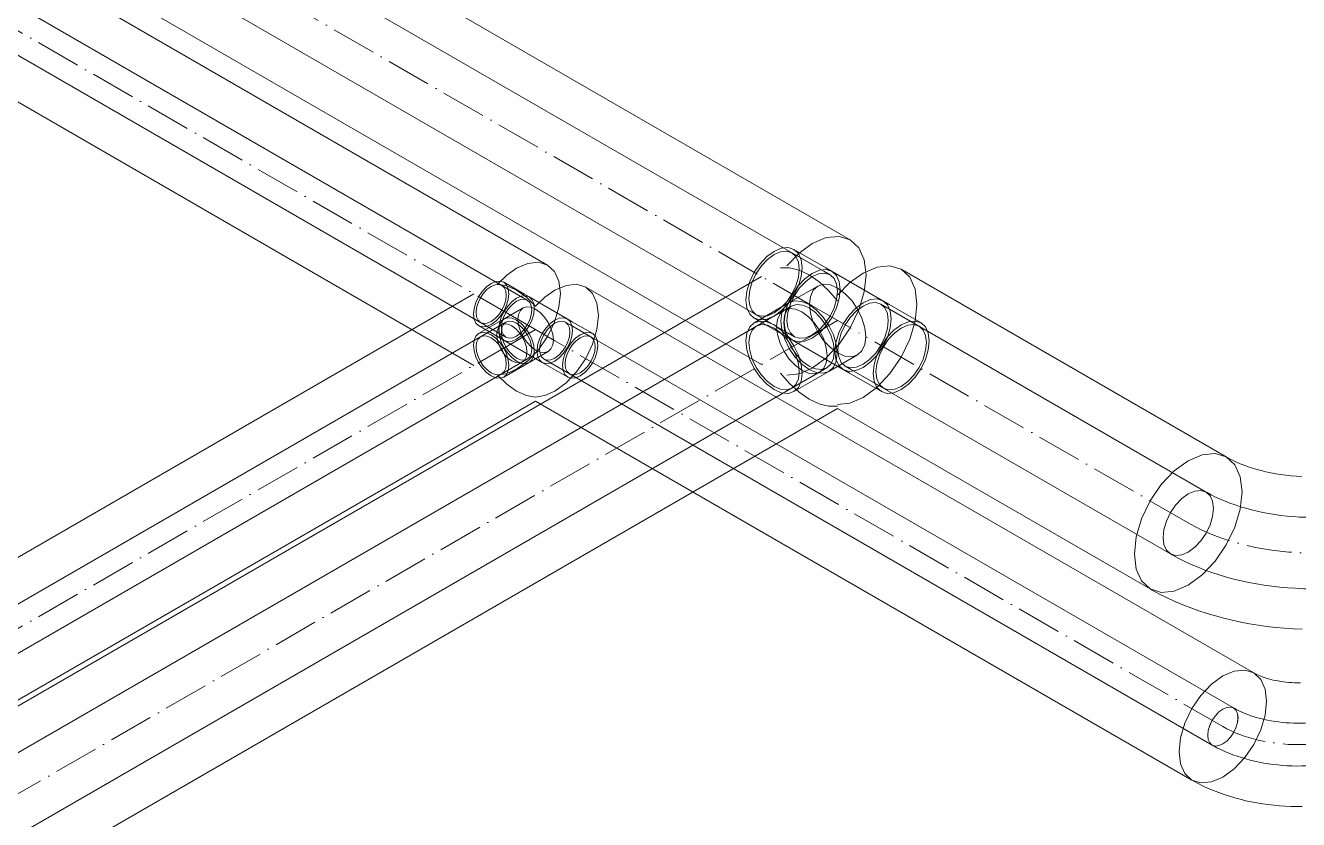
# Model space of a CAD drawing. Header units: millimetres. Extents: x -88595 to 880822, y -1054509 to -148035.
# Drawn here: x 390406.9 to 390690.1, y -320170.5 to -319993.9 of the extents above; entities that cross this region are included whole.
import ezdxf

# ---------------------------------------------------------------- set-up
doc = ezdxf.new("R2010")
doc.units = ezdxf.units.MM
doc.linetypes.add('$12$ADSK_Осевая', pattern=[14, 10, -2, 0, -2])
doc.linetypes.add('$13$ADSK_Осевая', pattern=[14, 10, -2, 0, -2])
for name, color, linetype, lineweight in [('Изоляция', 7, 'Continuous', 18), ('Трубопровод', 7, 'Continuous', 18), ('Трубопроводы', 7, 'Continuous', 18)]:
    doc.layers.add(name, color=color, linetype=linetype, lineweight=lineweight)

# ---------------------------------------------------------------- blocks, each defined once
blk = doc.blocks.new('$0$ADSK_МедьПайка_Отвод-гнутая труба - Отвод _гнутая труба_-V73-В_ОВ3_3')
at = {"layer": 'Трубопроводы', "color": 190, "true_color": 0x8000ff}
for points in [[(28100.44, 7817.78, 0), (28100.56, 7818.85, 0), (28100.89, 7819.99, 0), (28101.43, 7821.1, 0), (28102.13, 7822.12, 0), (28102.94, 7822.98, 0), (28103.81, 7823.61, 0), (28104.68, 7823.98, 0), (28105.49, 7824.06, 0), (28106.19, 7823.85, 0), (28106.72, 7823.35, 0), (28107.06, 7822.61, 0), (28107.17, 7821.67, 0)], [(28135.09, 7823.85, 0), (28134.54, 7823.55, 0), (28133.97, 7823.25, 0), (28133.37, 7822.97, 0), (28132.74, 7822.69, 0), (28132.09, 7822.43, 0), (28131.41, 7822.19, 0), (28130.71, 7821.95, 0), (28129.99, 7821.73, 0), (28129.25, 7821.53, 0), (28128.5, 7821.34, 0), (28127.73, 7821.17, 0), (28126.94, 7821.02, 0), (28126.14, 7820.88, 0), (28125.33, 7820.77, 0), (28124.51, 7820.67, 0), (28123.68, 7820.59, 0), (28122.85, 7820.53, 0), (28122.01, 7820.49, 0), (28121.17, 7820.46, 0), (28120.33, 7820.46, 0), (28119.49, 7820.48, 0), (28118.65, 7820.51, 0), (28117.81, 7820.57, 0), (28116.98, 7820.64, 0), (28116.16, 7820.74, 0), (28115.35, 7820.85, 0), (28114.55, 7820.98, 0), (28113.76, 7821.13, 0), (28112.98, 7821.3, 0), (28112.22, 7821.48, 0), (28111.48, 7821.68, 0), (28110.75, 7821.89, 0), (28110.05, 7822.12, 0), (28109.37, 7822.37, 0), (28108.71, 7822.62, 0), (28108.08, 7822.89, 0), (28107.47, 7823.17, 0), (28106.89, 7823.46, 0), (28106.33, 7823.77, 0), (28106.19, 7823.85, 0)], [(28134.1, 7821.67, 0), (28134.22, 7822.61, 0), (28134.55, 7823.35, 0), (28135.09, 7823.85, 0), (28135.78, 7824.06, 0), (28136.6, 7823.98, 0), (28137.47, 7823.61, 0), (28138.34, 7822.98, 0), (28139.15, 7822.12, 0), (28139.85, 7821.1, 0), (28140.38, 7819.99, 0), (28140.72, 7818.85, 0), (28140.83, 7817.78, 0)], [(28107.17, 7821.67, 0), (28107.06, 7820.6, 0), (28106.72, 7819.46, 0), (28106.19, 7818.35, 0), (28105.49, 7817.33, 0), (28104.68, 7816.47, 0), (28103.81, 7815.84, 0), (28102.94, 7815.47, 0), (28102.13, 7815.39, 0), (28101.43, 7815.6, 0), (28100.89, 7816.1, 0), (28100.56, 7816.84, 0), (28100.44, 7817.78, 0)], [(28140.83, 7817.78, 0), (28140.72, 7816.84, 0), (28140.38, 7816.1, 0), (28139.85, 7815.6, 0), (28139.15, 7815.39, 0), (28138.34, 7815.47, 0), (28137.47, 7815.84, 0), (28136.6, 7816.47, 0), (28135.78, 7817.33, 0), (28135.09, 7818.35, 0), (28134.55, 7819.46, 0), (28134.22, 7820.6, 0), (28134.1, 7821.67, 0)], [(28139.85, 7815.6, 0), (28139.02, 7815.14, 0), (28138.17, 7814.71, 0), (28137.3, 7814.3, 0), (28136.4, 7813.91, 0), (28135.49, 7813.54, 0), (28134.56, 7813.2, 0), (28133.61, 7812.88, 0), (28132.64, 7812.59, 0), (28131.66, 7812.32, 0), (28130.67, 7812.07, 0), (28129.66, 7811.85, 0), (28128.65, 7811.65, 0), (28127.62, 7811.48, 0), (28126.58, 7811.33, 0), (28125.54, 7811.2, 0), (28124.49, 7811.1, 0), (28123.43, 7811.03, 0), (28122.37, 7810.97, 0), (28121.31, 7810.95, 0), (28120.25, 7810.94, 0), (28119.19, 7810.96, 0), (28118.13, 7811.01, 0), (28117.07, 7811.08, 0), (28116.02, 7811.17, 0), (28114.97, 7811.29, 0), (28113.94, 7811.44, 0), (28112.91, 7811.6, 0), (28111.88, 7811.8, 0), (28110.87, 7812.01, 0), (28109.88, 7812.25, 0), (28108.89, 7812.52, 0), (28107.92, 7812.8, 0), (28106.97, 7813.11, 0), (28106.04, 7813.45, 0), (28105.12, 7813.81, 0), (28104.22, 7814.19, 0), (28103.34, 7814.59, 0), (28102.48, 7815.02, 0), (28101.65, 7815.48, 0), (28101.43, 7815.6, 0)]]:
    blk.add_polyline3d(points, dxfattribs=at)
blk = doc.blocks.new('$0$ADSK_МедьПайка_Отвод-гнутая труба - Отвод _гнутая труба_-V74-В_ОВ3_3')
at = {"layer": 'Трубопроводы', "color": 134, "true_color": 0x00a6a6}
for points in [[(28090.49, 7861.76, 0), (28090.68, 7863.55, 0), (28091.24, 7865.43, 0), (28092.13, 7867.29, 0), (28093.29, 7868.99, 0), (28094.65, 7870.42, 0), (28096.1, 7871.48, 0), (28097.55, 7872.1, 0), (28098.91, 7872.24, 0), (28100.07, 7871.88, 0), (28100.96, 7871.05, 0), (28101.52, 7869.81, 0), (28101.71, 7868.24, 0)], [(28148.27, 7871.88, 0), (28147.37, 7871.37, 0), (28146.41, 7870.88, 0), (28145.41, 7870.41, 0), (28144.36, 7869.95, 0), (28143.27, 7869.52, 0), (28142.14, 7869.11, 0), (28140.98, 7868.72, 0), (28139.78, 7868.35, 0), (28138.55, 7868.01, 0), (28137.29, 7867.7, 0), (28136, 7867.41, 0), (28134.69, 7867.16, 0), (28133.35, 7866.93, 0), (28132, 7866.74, 0), (28130.64, 7866.57, 0), (28129.26, 7866.44, 0), (28127.87, 7866.34, 0), (28126.47, 7866.27, 0), (28125.06, 7866.23, 0), (28123.66, 7866.23, 0), (28122.26, 7866.26, 0), (28120.86, 7866.32, 0), (28119.46, 7866.41, 0), (28118.08, 7866.53, 0), (28116.71, 7866.69, 0), (28115.35, 7866.88, 0), (28114.02, 7867.09, 0), (28112.7, 7867.34, 0), (28111.4, 7867.62, 0), (28110.14, 7867.92, 0), (28108.9, 7868.26, 0), (28107.69, 7868.61, 0), (28106.51, 7869, 0), (28105.38, 7869.4, 0), (28104.28, 7869.83, 0), (28103.22, 7870.28, 0), (28102.2, 7870.75, 0), (28101.23, 7871.24, 0), (28100.31, 7871.74, 0), (28100.07, 7871.88, 0)], [(28146.63, 7868.24, 0), (28146.82, 7869.81, 0), (28147.38, 7871.05, 0), (28148.27, 7871.88, 0), (28149.44, 7872.24, 0), (28150.79, 7872.1, 0), (28152.24, 7871.48, 0), (28153.7, 7870.42, 0), (28155.05, 7868.99, 0), (28156.21, 7867.29, 0), (28157.11, 7865.43, 0), (28157.67, 7863.55, 0), (28157.86, 7861.76, 0)], [(28101.71, 7868.24, 0), (28101.52, 7866.45, 0), (28100.96, 7864.57, 0), (28100.07, 7862.71, 0), (28098.91, 7861.01, 0), (28097.55, 7859.58, 0), (28096.1, 7858.52, 0), (28094.65, 7857.9, 0), (28093.29, 7857.76, 0), (28092.13, 7858.12, 0), (28091.24, 7858.95, 0), (28090.68, 7860.19, 0), (28090.49, 7861.76, 0)], [(28157.86, 7861.76, 0), (28157.67, 7860.19, 0), (28157.11, 7858.95, 0), (28156.21, 7858.12, 0), (28155.05, 7857.76, 0), (28153.7, 7857.9, 0), (28152.24, 7858.52, 0), (28150.79, 7859.58, 0), (28149.44, 7861.01, 0), (28148.27, 7862.71, 0), (28147.38, 7864.57, 0), (28146.82, 7866.45, 0), (28146.63, 7868.24, 0)], [(28156.21, 7858.12, 0), (28154.83, 7857.36, 0), (28153.41, 7856.63, 0), (28151.96, 7855.94, 0), (28150.47, 7855.3, 0), (28148.95, 7854.69, 0), (28147.39, 7854.12, 0), (28145.81, 7853.59, 0), (28144.2, 7853.1, 0), (28142.57, 7852.65, 0), (28140.91, 7852.24, 0), (28139.23, 7851.87, 0), (28137.53, 7851.54, 0), (28135.82, 7851.25, 0), (28134.09, 7851, 0), (28132.35, 7850.79, 0), (28130.59, 7850.62, 0), (28128.83, 7850.49, 0), (28127.07, 7850.4, 0), (28125.3, 7850.35, 0), (28123.53, 7850.35, 0), (28121.76, 7850.38, 0), (28119.99, 7850.46, 0), (28118.23, 7850.58, 0), (28116.47, 7850.74, 0), (28114.73, 7850.93, 0), (28112.99, 7851.17, 0), (28111.28, 7851.45, 0), (28109.57, 7851.77, 0), (28107.89, 7852.13, 0), (28106.23, 7852.53, 0), (28104.58, 7852.97, 0), (28102.97, 7853.45, 0), (28101.38, 7853.97, 0), (28099.82, 7854.53, 0), (28098.28, 7855.13, 0), (28096.78, 7855.77, 0), (28095.32, 7856.44, 0), (28093.89, 7857.16, 0), (28092.5, 7857.91, 0), (28092.13, 7858.12, 0)]]:
    blk.add_polyline3d(points, dxfattribs=at)
blk = doc.blocks.new('$0$ADSK_МедьПайка_Тройник - Тройник медный-V79-В_ОВ3_3')
at = {"layer": 'Трубопроводы', "color": 190, "true_color": 0x8000ff}
for p, q in [((27948.41, 7915.87), (27943.82, 7918.53)), ((27948.01, 7915.17), (27943.41, 7917.83)), ((27949.47, 7915.26), (27948.41, 7915.87)), ((27949.07, 7914.56), (27948.01, 7915.17)), ((27957.96, 7910.36), (27949.47, 7915.26)), ((27943.9, 7910.36), (27938.25, 7907.1)), ((27948.15, 7912.81), (27943.9, 7910.36)), ((27959.02, 7909.75), (27957.96, 7910.36)), ((27938.25, 7908.88), (27942.84, 7906.23)), ((27938.65, 7909.58), (27943.25, 7906.93)), ((27943.25, 7909.05), (27938.65, 7906.4)), ((27958.61, 7909.05), (27957.55, 7909.66)), ((27963.21, 7906.4), (27958.61, 7909.05)), ((27963.62, 7907.1), (27959.02, 7909.75)), ((27942.84, 7906.23), (27943.9, 7905.61)), ((27943.25, 7906.93), (27944.31, 7906.32)), ((27943.9, 7905.61), (27952.39, 7900.72)), ((27949.47, 7900.72), (27953.72, 7903.16)), ((27943.41, 7898.15), (27948.01, 7900.8)), ((27943.82, 7897.45), (27949.47, 7900.72)), ((27952.39, 7900.72), (27953.45, 7900.1)), ((27952.79, 7901.42), (27953.85, 7900.8)), ((27953.45, 7900.1), (27958.05, 7897.45)), ((27953.85, 7900.8), (27958.45, 7898.15))]:
    blk.add_line(p, q, dxfattribs=at)
for points in [[(27937.09, 7911.43, 0), (27937.23, 7912.68, 0), (27937.62, 7914.01, 0), (27938.25, 7915.31, 0), (27939.06, 7916.51, 0), (27940.01, 7917.51, 0), (27941.03, 7918.25, 0), (27942.05, 7918.69, 0), (27943, 7918.78, 0), (27943.82, 7918.53, 0), (27944.44, 7917.95, 0), (27944.84, 7917.08, 0), (27944.97, 7915.98, 0)], [(27944.97, 7915.98, 0), (27944.84, 7914.72, 0), (27944.44, 7913.4, 0), (27943.82, 7912.1, 0), (27943, 7910.9, 0), (27942.05, 7909.9, 0), (27941.03, 7909.16, 0), (27940.01, 7908.72, 0), (27939.06, 7908.63, 0), (27938.25, 7908.88, 0), (27937.62, 7909.46, 0), (27937.23, 7910.33, 0), (27937.09, 7911.43, 0)], [(27944.4, 7915.65, 0), (27944.28, 7916.59, 0), (27943.95, 7917.33, 0), (27943.41, 7917.83, 0), (27942.71, 7918.04, 0), (27941.9, 7917.96, 0), (27941.03, 7917.59, 0), (27940.16, 7916.96, 0), (27939.35, 7916.1, 0), (27938.65, 7915.08, 0), (27938.12, 7913.96, 0), (27937.78, 7912.83, 0), (27937.67, 7911.76, 0)], [(27937.67, 7911.76, 0), (27937.78, 7910.82, 0), (27938.12, 7910.08, 0), (27938.65, 7909.58, 0), (27939.35, 7909.37, 0), (27940.16, 7909.45, 0), (27941.03, 7909.82, 0), (27941.9, 7910.45, 0), (27942.71, 7911.31, 0), (27943.41, 7912.33, 0), (27943.95, 7913.44, 0), (27944.28, 7914.58, 0), (27944.4, 7915.65, 0)], [(27942.75, 7908.16, 0), (27942.88, 7909.42, 0), (27943.28, 7910.74, 0), (27943.9, 7912.05, 0), (27944.72, 7913.24, 0), (27945.67, 7914.24, 0), (27946.69, 7914.99, 0), (27947.71, 7915.42, 0), (27948.66, 7915.51, 0), (27949.47, 7915.26, 0), (27950.1, 7914.68, 0), (27950.49, 7913.81, 0), (27950.63, 7912.71, 0)], [(27950.63, 7912.71, 0), (27950.49, 7913.81, 0), (27950.1, 7914.68, 0), (27949.47, 7915.26, 0), (27948.66, 7915.51, 0), (27947.71, 7915.42, 0), (27946.69, 7914.99, 0), (27945.67, 7914.24, 0), (27944.72, 7913.24, 0), (27943.9, 7912.05, 0), (27943.28, 7910.74, 0), (27942.88, 7909.42, 0), (27942.75, 7908.16, 0)], [(27943.32, 7908.49, 0), (27943.44, 7909.57, 0), (27943.77, 7910.7, 0), (27944.31, 7911.81, 0), (27945.01, 7912.83, 0), (27945.82, 7913.69, 0), (27946.69, 7914.32, 0), (27947.56, 7914.69, 0), (27948.37, 7914.78, 0), (27949.07, 7914.56, 0), (27949.6, 7914.06, 0), (27949.94, 7913.32, 0), (27950.05, 7912.38, 0)], [(27946.99, 7910.26, 0), (27947.13, 7911.36, 0), (27947.52, 7912.23, 0), (27948.15, 7912.81, 0), (27948.96, 7913.06, 0), (27949.91, 7912.97, 0), (27950.93, 7912.54, 0), (27951.95, 7911.79, 0), (27952.9, 7910.79, 0), (27953.72, 7909.6, 0), (27954.34, 7908.29, 0), (27954.74, 7906.97, 0), (27954.87, 7905.71, 0)], [(27950.63, 7912.71, 0), (27950.49, 7911.46, 0), (27950.1, 7910.13, 0), (27949.47, 7908.83, 0), (27948.66, 7907.64, 0), (27947.71, 7906.63, 0), (27946.69, 7905.89, 0), (27945.67, 7905.46, 0), (27944.72, 7905.36, 0), (27943.9, 7905.61, 0), (27943.28, 7906.19, 0), (27942.88, 7907.06, 0), (27942.75, 7908.16, 0)], [(27942.75, 7908.16, 0), (27942.88, 7907.06, 0), (27943.28, 7906.19, 0), (27943.9, 7905.61, 0), (27944.72, 7905.36, 0), (27945.67, 7905.46, 0), (27946.69, 7905.89, 0), (27947.71, 7906.63, 0), (27948.66, 7907.64, 0), (27949.47, 7908.83, 0), (27950.1, 7910.13, 0), (27950.49, 7911.46, 0), (27950.63, 7912.71, 0)], [(27942.75, 7907.81, 0), (27942.88, 7908.91, 0), (27943.28, 7909.78, 0), (27943.9, 7910.36, 0), (27944.72, 7910.61, 0), (27945.67, 7910.52, 0), (27946.69, 7910.09, 0), (27947.71, 7909.34, 0), (27948.66, 7908.34, 0), (27949.47, 7907.15, 0), (27950.1, 7905.84, 0), (27950.49, 7904.52, 0), (27950.63, 7903.27, 0)], [(27950.63, 7903.27, 0), (27950.49, 7904.52, 0), (27950.1, 7905.84, 0), (27949.47, 7907.15, 0), (27948.66, 7908.34, 0), (27947.71, 7909.34, 0), (27946.69, 7910.09, 0), (27945.67, 7910.52, 0), (27944.72, 7910.61, 0), (27943.9, 7910.36, 0), (27943.28, 7909.78, 0), (27942.88, 7908.91, 0), (27942.75, 7907.81, 0)], [(27950.05, 7912.38, 0), (27949.94, 7911.31, 0), (27949.6, 7910.18, 0), (27949.07, 7909.06, 0), (27948.37, 7908.04, 0), (27947.56, 7907.19, 0), (27946.69, 7906.55, 0), (27945.82, 7906.18, 0), (27945.01, 7906.1, 0), (27944.31, 7906.32, 0), (27943.77, 7906.81, 0), (27943.44, 7907.55, 0), (27943.32, 7908.49, 0)], [(27954.87, 7905.71, 0), (27954.74, 7904.61, 0), (27954.34, 7903.75, 0), (27953.72, 7903.16, 0), (27952.9, 7902.91, 0), (27951.95, 7903.01, 0), (27950.93, 7903.44, 0), (27949.91, 7904.18, 0), (27948.96, 7905.19, 0), (27948.15, 7906.38, 0), (27947.52, 7907.68, 0), (27947.13, 7909.01, 0), (27946.99, 7910.26, 0)], [(27959.11, 7907.81, 0), (27958.98, 7908.91, 0), (27958.59, 7909.78, 0), (27957.96, 7910.36, 0), (27957.14, 7910.61, 0), (27956.19, 7910.52, 0), (27955.17, 7910.09, 0), (27954.15, 7909.34, 0), (27953.2, 7908.34, 0), (27952.39, 7907.15, 0), (27951.76, 7905.84, 0), (27951.37, 7904.52, 0), (27951.24, 7903.27, 0)], [(27951.24, 7903.27, 0), (27951.37, 7904.52, 0), (27951.76, 7905.84, 0), (27952.39, 7907.15, 0), (27953.2, 7908.34, 0), (27954.15, 7909.34, 0), (27955.17, 7910.09, 0), (27956.19, 7910.52, 0), (27957.14, 7910.61, 0), (27957.96, 7910.36, 0), (27958.59, 7909.78, 0), (27958.98, 7908.91, 0), (27959.11, 7907.81, 0)], [(27944.97, 7900, 0), (27944.84, 7901.25, 0), (27944.44, 7902.58, 0), (27943.82, 7903.88, 0), (27943, 7905.07, 0), (27942.05, 7906.08, 0), (27941.03, 7906.82, 0), (27940.01, 7907.25, 0), (27939.06, 7907.35, 0), (27938.25, 7907.1, 0), (27937.62, 7906.52, 0), (27937.23, 7905.65, 0), (27937.09, 7904.55, 0)], [(27948.99, 7902.98, 0), (27948.88, 7904.06, 0), (27948.54, 7905.19, 0), (27948.01, 7906.3, 0), (27947.31, 7907.32, 0), (27946.5, 7908.18, 0), (27945.63, 7908.81, 0), (27944.76, 7909.18, 0), (27943.95, 7909.26, 0), (27943.25, 7909.05, 0), (27942.71, 7908.55, 0), (27942.38, 7907.81, 0), (27942.26, 7906.87, 0)], [(27950.63, 7903.27, 0), (27950.49, 7902.17, 0), (27950.1, 7901.3, 0), (27949.47, 7900.72, 0), (27948.66, 7900.46, 0), (27947.71, 7900.56, 0), (27946.69, 7900.99, 0), (27945.67, 7901.73, 0), (27944.72, 7902.74, 0), (27943.9, 7903.93, 0), (27943.28, 7905.23, 0), (27942.88, 7906.56, 0), (27942.75, 7907.81, 0)], [(27942.75, 7907.81, 0), (27942.88, 7906.56, 0), (27943.28, 7905.23, 0), (27943.9, 7903.93, 0), (27944.72, 7902.74, 0), (27945.67, 7901.73, 0), (27946.69, 7900.99, 0), (27947.71, 7900.56, 0), (27948.66, 7900.46, 0), (27949.47, 7900.72, 0), (27950.1, 7901.3, 0), (27950.49, 7902.17, 0), (27950.63, 7903.27, 0)], [(27951.24, 7903.27, 0), (27951.37, 7902.17, 0), (27951.76, 7901.3, 0), (27952.39, 7900.72, 0), (27953.2, 7900.46, 0), (27954.15, 7900.56, 0), (27955.17, 7900.99, 0), (27956.19, 7901.73, 0), (27957.14, 7902.74, 0), (27957.96, 7903.93, 0), (27958.59, 7905.23, 0), (27958.98, 7906.56, 0), (27959.11, 7907.81, 0)], [(27959.11, 7907.81, 0), (27958.98, 7906.56, 0), (27958.59, 7905.23, 0), (27957.96, 7903.93, 0), (27957.14, 7902.74, 0), (27956.19, 7901.73, 0), (27955.17, 7900.99, 0), (27954.15, 7900.56, 0), (27953.2, 7900.46, 0), (27952.39, 7900.72, 0), (27951.76, 7901.3, 0), (27951.37, 7902.17, 0), (27951.24, 7903.27, 0)], [(27958.54, 7907.48, 0), (27958.43, 7908.42, 0), (27958.09, 7909.17, 0), (27957.55, 7909.66, 0), (27956.86, 7909.88, 0), (27956.05, 7909.8, 0), (27955.17, 7909.43, 0), (27954.3, 7908.79, 0), (27953.49, 7907.93, 0), (27952.79, 7906.91, 0), (27952.26, 7905.8, 0), (27951.92, 7904.67, 0), (27951.81, 7903.6, 0)], [(27951.81, 7903.6, 0), (27951.92, 7902.66, 0), (27952.26, 7901.91, 0), (27952.79, 7901.42, 0), (27953.49, 7901.2, 0), (27954.3, 7901.28, 0), (27955.17, 7901.65, 0), (27956.05, 7902.29, 0), (27956.86, 7903.14, 0), (27957.55, 7904.16, 0), (27958.09, 7905.28, 0), (27958.43, 7906.41, 0), (27958.54, 7907.48, 0)], [(27964.77, 7904.55, 0), (27964.64, 7905.65, 0), (27964.24, 7906.52, 0), (27963.62, 7907.1, 0), (27962.8, 7907.35, 0), (27961.85, 7907.25, 0), (27960.83, 7906.82, 0), (27959.81, 7906.08, 0), (27958.86, 7905.07, 0), (27958.05, 7903.88, 0), (27957.42, 7902.58, 0), (27957.03, 7901.25, 0), (27956.89, 7900, 0)], [(27937.09, 7904.55, 0), (27937.23, 7903.29, 0), (27937.62, 7901.97, 0), (27938.25, 7900.67, 0), (27939.06, 7899.47, 0), (27940.01, 7898.47, 0), (27941.03, 7897.73, 0), (27942.05, 7897.29, 0), (27943, 7897.2, 0), (27943.82, 7897.45, 0), (27944.44, 7898.03, 0), (27944.84, 7898.9, 0), (27944.97, 7900, 0)], [(27937.67, 7904.22, 0), (27937.78, 7905.16, 0), (27938.12, 7905.9, 0), (27938.65, 7906.4, 0), (27939.35, 7906.61, 0), (27940.16, 7906.53, 0), (27941.03, 7906.16, 0), (27941.9, 7905.52, 0), (27942.71, 7904.67, 0), (27943.41, 7903.65, 0), (27943.95, 7902.53, 0), (27944.28, 7901.4, 0), (27944.4, 7900.33, 0)], [(27942.26, 7906.87, 0), (27942.38, 7905.8, 0), (27942.71, 7904.67, 0), (27943.25, 7903.55, 0), (27943.95, 7902.53, 0), (27944.76, 7901.68, 0), (27945.63, 7901.04, 0), (27946.5, 7900.67, 0), (27947.31, 7900.59, 0), (27948.01, 7900.8, 0), (27948.54, 7901.3, 0), (27948.88, 7902.04, 0), (27948.99, 7902.98, 0)], [(27956.89, 7900, 0), (27957.03, 7898.9, 0), (27957.42, 7898.03, 0), (27958.05, 7897.45, 0), (27958.86, 7897.2, 0), (27959.81, 7897.29, 0), (27960.83, 7897.73, 0), (27961.85, 7898.47, 0), (27962.8, 7899.47, 0), (27963.62, 7900.67, 0), (27964.24, 7901.97, 0), (27964.64, 7903.29, 0), (27964.77, 7904.55, 0)], [(27957.47, 7900.33, 0), (27957.58, 7901.4, 0), (27957.92, 7902.53, 0), (27958.45, 7903.65, 0), (27959.15, 7904.67, 0), (27959.96, 7905.52, 0), (27960.83, 7906.16, 0), (27961.7, 7906.53, 0), (27962.51, 7906.61, 0), (27963.21, 7906.4, 0), (27963.75, 7905.9, 0), (27964.08, 7905.16, 0), (27964.2, 7904.22, 0)], [(27944.4, 7900.33, 0), (27944.28, 7899.39, 0), (27943.95, 7898.65, 0), (27943.41, 7898.15, 0), (27942.71, 7897.94, 0), (27941.9, 7898.02, 0), (27941.03, 7898.39, 0), (27940.16, 7899.02, 0), (27939.35, 7899.88, 0), (27938.65, 7900.9, 0), (27938.12, 7902.01, 0), (27937.78, 7903.14, 0), (27937.67, 7904.22, 0)], [(27964.2, 7904.22, 0), (27964.08, 7903.14, 0), (27963.75, 7902.01, 0), (27963.21, 7900.9, 0), (27962.51, 7899.88, 0), (27961.7, 7899.02, 0), (27960.83, 7898.39, 0), (27959.96, 7898.02, 0), (27959.15, 7897.94, 0), (27958.45, 7898.15, 0), (27957.92, 7898.65, 0), (27957.58, 7899.39, 0), (27957.47, 7900.33, 0)]]:
    blk.add_polyline3d(points, dxfattribs=at)
blk = doc.blocks.new('$0$ADSK_МедьПайка_Тройник - Тройник медный-96538-В_ОВ3_3')
at = {"layer": 'Трубопроводы', "color": 134, "true_color": 0x00a6a6}
for p, q in [((28015.01, 7920.99), (28007.93, 7925.07)), ((28015.45, 7921.76), (28008.38, 7925.84)), ((28016.86, 7920.94), (28015.45, 7921.76)), ((28016.42, 7920.17), (28015.01, 7920.99)), ((28028.18, 7914.41), (28016.86, 7920.94)), ((28013.69, 7917.68), (28007.33, 7914)), ((28007.33, 7914), (27999.55, 7909.51)), ((28029.15, 7912.82), (28027.73, 7913.64)), ((28029.59, 7913.59), (28028.18, 7914.41)), ((28036.22, 7908.74), (28029.15, 7912.82)), ((28036.66, 7909.51), (28029.59, 7913.59)), ((27999.55, 7910.55), (28006.62, 7906.47)), ((28006.18, 7912.31), (27999.99, 7908.74)), ((27999.99, 7911.32), (28007.07, 7907.24)), ((28007.07, 7907.24), (28008.48, 7906.42)), ((28006.62, 7906.47), (28008.03, 7905.65)), ((28008.03, 7905.65), (28019.35, 7899.12)), ((28016.16, 7898.71), (28022.52, 7902.38)), ((28008.38, 7894.22), (28016.16, 7898.71)), ((28019.35, 7899.12), (28020.76, 7898.3)), ((28019.79, 7899.89), (28021.21, 7899.07)), ((28021.21, 7899.07), (28028.28, 7894.99)), ((28007.93, 7894.99), (28014.12, 7898.56)), ((28020.76, 7898.3), (28027.83, 7894.22))]:
    blk.add_line(p, q, dxfattribs=at)
for points in [[(27997.72, 7914.59, 0), (27997.93, 7916.58, 0), (27998.56, 7918.68, 0), (27999.55, 7920.74, 0), (28000.84, 7922.64, 0), (28002.35, 7924.23, 0), (28003.96, 7925.4, 0), (28005.58, 7926.09, 0), (28007.09, 7926.24, 0), (28008.38, 7925.84, 0), (28009.37, 7924.92, 0), (28010, 7923.54, 0), (28010.21, 7921.8, 0)], [(28009.58, 7921.44, 0), (28009.39, 7923, 0), (28008.83, 7924.24, 0), (28007.93, 7925.07, 0), (28006.77, 7925.43, 0), (28005.42, 7925.3, 0), (28003.96, 7924.68, 0), (28002.51, 7923.62, 0), (28001.16, 7922.19, 0), (27999.99, 7920.49, 0), (27999.1, 7918.63, 0), (27998.54, 7916.74, 0), (27998.35, 7914.95, 0)], [(28010.21, 7921.8, 0), (28010, 7919.81, 0), (28009.37, 7917.71, 0), (28008.38, 7915.65, 0), (28007.09, 7913.75, 0), (28005.58, 7912.16, 0), (28003.96, 7910.98, 0), (28002.35, 7910.3, 0), (28000.84, 7910.15, 0), (27999.55, 7910.55, 0), (27998.56, 7911.47, 0), (27997.93, 7912.85, 0), (27997.72, 7914.59, 0)], [(27998.35, 7914.95, 0), (27998.54, 7913.39, 0), (27999.1, 7912.15, 0), (27999.99, 7911.32, 0), (28001.16, 7910.96, 0), (28002.51, 7911.09, 0), (28003.96, 7911.71, 0), (28005.42, 7912.77, 0), (28006.77, 7914.2, 0), (28007.93, 7915.9, 0), (28008.83, 7917.76, 0), (28009.39, 7919.65, 0), (28009.58, 7921.44, 0)], [(28006.21, 7909.69, 0), (28006.42, 7911.68, 0), (28007.04, 7913.78, 0), (28008.03, 7915.84, 0), (28009.33, 7917.74, 0), (28010.83, 7919.33, 0), (28012.45, 7920.51, 0), (28014.07, 7921.19, 0), (28015.57, 7921.34, 0), (28016.86, 7920.94, 0), (28017.86, 7920.02, 0), (28018.48, 7918.64, 0), (28018.69, 7916.9, 0)], [(28018.69, 7916.9, 0), (28018.48, 7918.64, 0), (28017.86, 7920.02, 0), (28016.86, 7920.94, 0), (28015.57, 7921.34, 0), (28014.07, 7921.19, 0), (28012.45, 7920.51, 0), (28010.83, 7919.33, 0), (28009.33, 7917.74, 0), (28008.03, 7915.84, 0), (28007.04, 7913.78, 0), (28006.42, 7911.68, 0), (28006.21, 7909.69, 0)], [(28006.84, 7910.05, 0), (28007.03, 7911.84, 0), (28007.59, 7913.73, 0), (28008.48, 7915.59, 0), (28009.64, 7917.29, 0), (28011, 7918.72, 0), (28012.45, 7919.78, 0), (28013.9, 7920.4, 0), (28015.26, 7920.53, 0), (28016.42, 7920.17, 0), (28017.31, 7919.34, 0), (28017.87, 7918.1, 0), (28018.06, 7916.54, 0)], [(28018.69, 7916.9, 0), (28018.48, 7914.91, 0), (28017.86, 7912.81, 0), (28016.86, 7910.75, 0), (28015.57, 7908.85, 0), (28014.07, 7907.26, 0), (28012.45, 7906.09, 0), (28010.83, 7905.4, 0), (28009.33, 7905.25, 0), (28008.03, 7905.65, 0), (28007.04, 7906.57, 0), (28006.42, 7907.95, 0), (28006.21, 7909.69, 0)], [(28006.21, 7909.69, 0), (28006.42, 7907.95, 0), (28007.04, 7906.57, 0), (28008.03, 7905.65, 0), (28009.33, 7905.25, 0), (28010.83, 7905.4, 0), (28012.45, 7906.09, 0), (28014.07, 7907.26, 0), (28015.57, 7908.85, 0), (28016.86, 7910.75, 0), (28017.86, 7912.81, 0), (28018.48, 7914.91, 0), (28018.69, 7916.9, 0)], [(28018.06, 7916.54, 0), (28017.87, 7914.75, 0), (28017.31, 7912.86, 0), (28016.42, 7911, 0), (28015.26, 7909.3, 0), (28013.9, 7907.87, 0), (28012.45, 7906.81, 0), (28011, 7906.19, 0), (28009.64, 7906.06, 0), (28008.48, 7906.42, 0), (28007.59, 7907.25, 0), (28007.03, 7908.49, 0), (28006.84, 7910.05, 0)], [(28011.86, 7913.63, 0), (28012.08, 7915.38, 0), (28012.7, 7916.76, 0), (28013.69, 7917.68, 0), (28014.98, 7918.08, 0), (28016.49, 7917.93, 0), (28018.11, 7917.24, 0), (28019.72, 7916.06, 0), (28021.23, 7914.47, 0), (28022.52, 7912.58, 0), (28023.51, 7910.51, 0), (28024.14, 7908.41, 0), (28024.35, 7906.42, 0)], [(28005.5, 7909.96, 0), (28005.71, 7911.7, 0), (28006.34, 7913.08, 0), (28007.33, 7914, 0), (28008.62, 7914.4, 0), (28010.13, 7914.25, 0), (28011.74, 7913.57, 0), (28013.36, 7912.39, 0), (28014.86, 7910.8, 0), (28016.16, 7908.9, 0), (28017.15, 7906.84, 0), (28017.77, 7904.74, 0), (28017.99, 7902.75, 0)], [(28017.99, 7902.75, 0), (28017.77, 7904.74, 0), (28017.15, 7906.84, 0), (28016.16, 7908.9, 0), (28014.86, 7910.8, 0), (28013.36, 7912.39, 0), (28011.74, 7913.57, 0), (28010.13, 7914.25, 0), (28008.62, 7914.4, 0), (28007.33, 7914, 0), (28006.34, 7913.08, 0), (28005.71, 7911.7, 0), (28005.5, 7909.96, 0)], [(28024.35, 7906.42, 0), (28024.14, 7904.68, 0), (28023.51, 7903.3, 0), (28022.52, 7902.38, 0), (28021.23, 7901.98, 0), (28019.72, 7902.13, 0), (28018.11, 7902.82, 0), (28016.49, 7904, 0), (28014.98, 7905.59, 0), (28013.69, 7907.48, 0), (28012.7, 7909.55, 0), (28012.08, 7911.65, 0), (28011.86, 7913.63, 0)], [(28030.01, 7910.37, 0), (28029.79, 7912.11, 0), (28029.17, 7913.49, 0), (28028.18, 7914.41, 0), (28026.89, 7914.81, 0), (28025.38, 7914.66, 0), (28023.76, 7913.97, 0), (28022.15, 7912.79, 0), (28020.64, 7911.21, 0), (28019.35, 7909.31, 0), (28018.36, 7907.25, 0), (28017.73, 7905.15, 0), (28017.52, 7903.16, 0)], [(28017.52, 7903.16, 0), (28017.73, 7905.15, 0), (28018.36, 7907.25, 0), (28019.35, 7909.31, 0), (28020.64, 7911.21, 0), (28022.15, 7912.79, 0), (28023.76, 7913.97, 0), (28025.38, 7914.66, 0), (28026.89, 7914.81, 0), (28028.18, 7914.41, 0), (28029.17, 7913.49, 0), (28029.79, 7912.11, 0), (28030.01, 7910.37, 0)], [(28029.38, 7910.01, 0), (28029.19, 7911.57, 0), (28028.63, 7912.81, 0), (28027.73, 7913.64, 0), (28026.57, 7914, 0), (28025.22, 7913.86, 0), (28023.76, 7913.25, 0), (28022.31, 7912.19, 0), (28020.96, 7910.76, 0), (28019.79, 7909.06, 0), (28018.9, 7907.2, 0), (28018.34, 7905.31, 0), (28018.15, 7903.52, 0)], [(28015.77, 7902.2, 0), (28015.57, 7903.98, 0), (28015.01, 7905.87, 0), (28014.12, 7907.73, 0), (28012.96, 7909.43, 0), (28011.6, 7910.86, 0), (28010.15, 7911.92, 0), (28008.7, 7912.54, 0), (28007.34, 7912.67, 0), (28006.18, 7912.31, 0), (28005.29, 7911.49, 0), (28004.73, 7910.25, 0), (28004.54, 7908.68, 0)], [(28017.52, 7903.16, 0), (28017.73, 7901.42, 0), (28018.36, 7900.04, 0), (28019.35, 7899.12, 0), (28020.64, 7898.72, 0), (28022.15, 7898.87, 0), (28023.76, 7899.55, 0), (28025.38, 7900.73, 0), (28026.89, 7902.32, 0), (28028.18, 7904.21, 0), (28029.17, 7906.28, 0), (28029.79, 7908.38, 0), (28030.01, 7910.37, 0)], [(28030.01, 7910.37, 0), (28029.79, 7908.38, 0), (28029.17, 7906.28, 0), (28028.18, 7904.21, 0), (28026.89, 7902.32, 0), (28025.38, 7900.73, 0), (28023.76, 7899.55, 0), (28022.15, 7898.87, 0), (28020.64, 7898.72, 0), (28019.35, 7899.12, 0), (28018.36, 7900.04, 0), (28017.73, 7901.42, 0), (28017.52, 7903.16, 0)], [(28018.15, 7903.52, 0), (28018.34, 7901.95, 0), (28018.9, 7900.72, 0), (28019.79, 7899.89, 0), (28020.96, 7899.53, 0), (28022.31, 7899.66, 0), (28023.76, 7900.28, 0), (28025.22, 7901.34, 0), (28026.57, 7902.77, 0), (28027.73, 7904.47, 0), (28028.63, 7906.33, 0), (28029.19, 7908.22, 0), (28029.38, 7910.01, 0)], [(28010.21, 7898.26, 0), (28010, 7900.25, 0), (28009.37, 7902.35, 0), (28008.38, 7904.41, 0), (28007.09, 7906.31, 0), (28005.58, 7907.9, 0), (28003.96, 7909.07, 0), (28002.35, 7909.76, 0), (28000.84, 7909.91, 0), (27999.55, 7909.51, 0), (27998.56, 7908.59, 0), (27997.93, 7907.21, 0), (27997.72, 7905.47, 0)], [(27998.35, 7905.11, 0), (27998.54, 7906.67, 0), (27999.1, 7907.91, 0), (27999.99, 7908.74, 0), (28001.16, 7909.1, 0), (28002.51, 7908.97, 0), (28003.96, 7908.35, 0), (28005.42, 7907.29, 0), (28006.77, 7905.86, 0), (28007.93, 7904.16, 0), (28008.83, 7902.3, 0), (28009.39, 7900.41, 0), (28009.58, 7898.62, 0)], [(28004.54, 7908.68, 0), (28004.73, 7906.89, 0), (28005.29, 7905, 0), (28006.18, 7903.14, 0), (28007.34, 7901.44, 0), (28008.7, 7900.01, 0), (28010.15, 7898.95, 0), (28011.6, 7898.34, 0), (28012.96, 7898.2, 0), (28014.12, 7898.56, 0), (28015.01, 7899.39, 0), (28015.57, 7900.63, 0), (28015.77, 7902.2, 0)], [(28017.99, 7902.75, 0), (28017.77, 7901.01, 0), (28017.15, 7899.63, 0), (28016.16, 7898.71, 0), (28014.86, 7898.31, 0), (28013.36, 7898.46, 0), (28011.74, 7899.15, 0), (28010.13, 7900.32, 0), (28008.62, 7901.91, 0), (28007.33, 7903.81, 0), (28006.34, 7905.87, 0), (28005.71, 7907.97, 0), (28005.5, 7909.96, 0)], [(28005.5, 7909.96, 0), (28005.71, 7907.97, 0), (28006.34, 7905.87, 0), (28007.33, 7903.81, 0), (28008.62, 7901.91, 0), (28010.13, 7900.32, 0), (28011.74, 7899.15, 0), (28013.36, 7898.46, 0), (28014.86, 7898.31, 0), (28016.16, 7898.71, 0), (28017.15, 7899.63, 0), (28017.77, 7901.01, 0), (28017.99, 7902.75, 0)], [(28038.49, 7905.47, 0), (28038.28, 7907.21, 0), (28037.66, 7908.59, 0), (28036.66, 7909.51, 0), (28035.37, 7909.91, 0), (28033.86, 7909.76, 0), (28032.25, 7909.07, 0), (28030.63, 7907.9, 0), (28029.13, 7906.31, 0), (28027.83, 7904.41, 0), (28026.84, 7902.35, 0), (28026.22, 7900.25, 0), (28026.01, 7898.26, 0)], [(28026.63, 7898.62, 0), (28026.83, 7900.41, 0), (28027.39, 7902.3, 0), (28028.28, 7904.16, 0), (28029.44, 7905.86, 0), (28030.8, 7907.29, 0), (28032.25, 7908.35, 0), (28033.7, 7908.97, 0), (28035.06, 7909.1, 0), (28036.22, 7908.74, 0), (28037.11, 7907.91, 0), (28037.67, 7906.67, 0), (28037.86, 7905.11, 0)], [(27997.72, 7905.47, 0), (27997.93, 7903.48, 0), (27998.56, 7901.38, 0), (27999.55, 7899.32, 0), (28000.84, 7897.42, 0), (28002.35, 7895.83, 0), (28003.96, 7894.66, 0), (28005.58, 7893.97, 0), (28007.09, 7893.82, 0), (28008.38, 7894.22, 0), (28009.37, 7895.14, 0), (28010, 7896.52, 0), (28010.21, 7898.26, 0)], [(28009.58, 7898.62, 0), (28009.39, 7897.06, 0), (28008.83, 7895.82, 0), (28007.93, 7894.99, 0), (28006.77, 7894.63, 0), (28005.42, 7894.76, 0), (28003.96, 7895.38, 0), (28002.51, 7896.44, 0), (28001.16, 7897.87, 0), (27999.99, 7899.57, 0), (27999.1, 7901.43, 0), (27998.54, 7903.32, 0), (27998.35, 7905.11, 0)], [(28026.01, 7898.26, 0), (28026.22, 7896.52, 0), (28026.84, 7895.14, 0), (28027.83, 7894.22, 0), (28029.13, 7893.82, 0), (28030.63, 7893.97, 0), (28032.25, 7894.66, 0), (28033.86, 7895.83, 0), (28035.37, 7897.42, 0), (28036.66, 7899.32, 0), (28037.66, 7901.38, 0), (28038.28, 7903.48, 0), (28038.49, 7905.47, 0)], [(28037.86, 7905.11, 0), (28037.67, 7903.32, 0), (28037.11, 7901.43, 0), (28036.22, 7899.57, 0), (28035.06, 7897.87, 0), (28033.7, 7896.44, 0), (28032.25, 7895.38, 0), (28030.8, 7894.76, 0), (28029.44, 7894.63, 0), (28028.28, 7894.99, 0), (28027.39, 7895.82, 0), (28026.83, 7897.06, 0), (28026.63, 7898.62, 0)]]:
    blk.add_polyline3d(points, dxfattribs=at)

msp = doc.modelspace()

# ---------------------------------------------------------------- linework, layer by layer
at = {"layer": 'Изоляция', "color": 190, "true_color": 0x8000ff}
for p, q in [((390523.03, -320047.21), (386387.87, -317659.77)), ((386376.75, -317685.13), (390506.63, -320069.52)), ((390680.15, -320137.92), (390531.52, -320052.11)), ((390506.63, -320053.63), (389455.54, -320660.48)), ((389469.3, -320684.31), (390520.39, -320077.46)), ((390520.39, -320077.46), (390666.39, -320161.75))]:
    msp.add_line(p, q, dxfattribs=at)
at = {"layer": 'Изоляция', "color": 134, "true_color": 0x00a6a6}
for p, q in [((390590.38, -320041.59), (386475.73, -317666)), ((386458.79, -317695.34), (390570.63, -320069.31)), ((390570.63, -320049.75), (389447.52, -320698.18)), ((390674.03, -320089.89), (390601.69, -320048.13)), ((389464.46, -320727.52), (390587.57, -320079.09)), ((390587.57, -320079.09), (390657.09, -320119.23))]:
    msp.add_line(p, q, dxfattribs=at)
for points in [[(390593.89, -320049.35, 0), (390593.48, -320046.01, 0), (390592.28, -320043.36, 0), (390590.38, -320041.59, 0), (390587.9, -320040.83, 0), (390585.01, -320041.11, 0), (390581.91, -320042.43, 0)], [(390581.91, -320042.43, 0), (390578.99, -320044.53, 0), (390576.25, -320047.34, 0)], [(390574.84, -320047.81, 0), (390576.83, -320047.8, 0), (390578.98, -320048.33, 0), (390581.2, -320049.37, 0)], [(390581.2, -320049.37, 0), (390583.43, -320050.9, 0), (390585.57, -320052.85, 0), (390587.57, -320055.16, 0)], [(390581.91, -320070.1, 0), (390585.01, -320067.84, 0), (390587.9, -320064.79, 0), (390590.38, -320061.16, 0), (390592.28, -320057.19, 0), (390593.48, -320053.16, 0), (390593.89, -320049.35, 0)], [(390587.57, -320053.87, 0), (390590.31, -320051.07, 0), (390593.22, -320048.97, 0)], [(390593.22, -320048.97, 0), (390596.33, -320047.65, 0), (390599.21, -320047.36, 0), (390601.69, -320048.13, 0), (390603.6, -320049.89, 0), (390604.8, -320052.54, 0), (390605.2, -320055.88, 0)], [(390605.2, -320055.88, 0), (390604.8, -320059.7, 0), (390603.6, -320063.72, 0), (390601.69, -320067.69, 0), (390599.21, -320071.32, 0), (390596.33, -320074.37, 0), (390593.22, -320076.63, 0)], [(390581.2, -320077.04, 0), (390578.98, -320075.51, 0), (390576.83, -320073.56, 0), (390574.84, -320071.25, 0)], [(390576.25, -320071.72, 0), (390578.99, -320071.36, 0), (390581.91, -320070.1, 0)], [(390587.57, -320078.6, 0), (390585.57, -320078.61, 0), (390583.43, -320078.08, 0), (390581.2, -320077.04, 0)], [(390593.22, -320076.63, 0), (390590.31, -320077.9, 0), (390587.57, -320078.25, 0)], [(390665.56, -320090.73, 0), (390668.66, -320089.41, 0), (390671.55, -320089.12, 0), (390674.03, -320089.89, 0), (390675.94, -320091.66, 0), (390677.13, -320094.3, 0), (390677.54, -320097.65, 0)], [(390677.54, -320097.65, 0), (390677.13, -320094.3, 0), (390675.94, -320091.66, 0), (390674.03, -320089.89, 0), (390671.55, -320089.12, 0), (390668.66, -320089.41, 0), (390665.56, -320090.73, 0)], [(390653.58, -320111.48, 0), (390653.99, -320107.66, 0), (390655.19, -320103.63, 0), (390657.09, -320099.67, 0), (390659.57, -320096.04, 0), (390662.46, -320092.99, 0), (390665.56, -320090.73, 0)], [(390665.56, -320090.73, 0), (390662.46, -320092.99, 0), (390659.57, -320096.04, 0), (390657.09, -320099.67, 0), (390655.19, -320103.63, 0), (390653.99, -320107.66, 0), (390653.58, -320111.48, 0)], [(390690.81, -320094.26, 0), (390689.63, -320094.18, 0), (390688.45, -320094.07, 0), (390687.29, -320093.94, 0), (390686.15, -320093.78, 0), (390685.03, -320093.6, 0), (390683.93, -320093.39, 0), (390682.86, -320093.16, 0), (390681.81, -320092.91, 0), (390680.8, -320092.64, 0), (390679.83, -320092.35, 0), (390678.89, -320092.05, 0), (390677.99, -320091.73, 0), (390677.13, -320091.39, 0), (390676.33, -320091.05, 0), (390675.57, -320090.7, 0), (390674.86, -320090.34, 0), (390674.2, -320089.99, 0), (390674.03, -320089.89, 0)], [(390677.54, -320097.65, 0), (390677.13, -320101.46, 0), (390675.94, -320105.49, 0), (390674.03, -320109.45, 0), (390671.55, -320113.08, 0), (390668.66, -320116.13, 0), (390665.56, -320118.39, 0)], [(390665.56, -320118.39, 0), (390668.66, -320116.13, 0), (390671.55, -320113.08, 0), (390674.03, -320109.45, 0), (390675.94, -320105.49, 0), (390677.13, -320101.46, 0), (390677.54, -320097.65, 0)], [(390665.56, -320118.39, 0), (390662.46, -320119.71, 0), (390659.57, -320120, 0), (390657.09, -320119.23, 0), (390655.19, -320117.47, 0), (390653.99, -320114.82, 0), (390653.58, -320111.48, 0)], [(390653.58, -320111.48, 0), (390653.99, -320114.82, 0), (390655.19, -320117.47, 0), (390657.09, -320119.23, 0), (390659.57, -320120, 0), (390662.46, -320119.71, 0), (390665.56, -320118.39, 0)], [(390690.93, -320128.17, 0), (390688.96, -320128.09, 0), (390686.99, -320127.96, 0), (390685.02, -320127.78, 0), (390683.06, -320127.56, 0), (390681.12, -320127.29, 0), (390679.18, -320126.97, 0), (390677.26, -320126.61, 0), (390675.36, -320126.2, 0), (390673.47, -320125.75, 0), (390671.6, -320125.25, 0), (390669.75, -320124.7, 0), (390667.93, -320124.11, 0), (390666.13, -320123.46, 0), (390664.35, -320122.77, 0), (390662.6, -320122.02, 0), (390660.88, -320121.23, 0), (390659.19, -320120.38, 0), (390657.53, -320119.48, 0), (390657.09, -320119.23, 0)]]:
    msp.add_polyline3d(points, dxfattribs=at)
at = {"layer": 'Изоляция', "color": 190, "true_color": 0x8000ff}
for points in [[(390525.88, -320053.51, 0), (390525.55, -320050.79, 0), (390524.58, -320048.64, 0), (390523.03, -320047.21, 0), (390521.02, -320046.58, 0), (390518.67, -320046.82, 0), (390516.15, -320047.89, 0)], [(390516.15, -320047.89, 0), (390513.97, -320049.43, 0), (390511.91, -320051.46, 0)], [(390511.91, -320051.46, 0), (390513.97, -320051.81, 0), (390516.15, -320052.79, 0)], [(390524.64, -320052.79, 0), (390527.15, -320051.72, 0), (390529.5, -320051.48, 0), (390531.52, -320052.11, 0), (390533.06, -320053.54, 0), (390534.03, -320055.69, 0), (390534.37, -320058.4, 0)], [(390516.15, -320052.79, 0), (390518.33, -320054.33, 0), (390520.39, -320056.36, 0)], [(390516.15, -320070.36, 0), (390518.67, -320068.52, 0), (390521.02, -320066.04, 0), (390523.03, -320063.09, 0), (390524.58, -320059.88, 0), (390525.55, -320056.6, 0), (390525.88, -320053.51, 0)], [(390520.39, -320056.36, 0), (390522.46, -320054.33, 0), (390524.64, -320052.79, 0)], [(390534.37, -320058.4, 0), (390534.03, -320061.5, 0), (390533.06, -320064.77, 0), (390531.52, -320067.99, 0), (390529.5, -320070.94, 0), (390527.15, -320073.42, 0), (390524.64, -320075.26, 0)], [(390511.91, -320071.68, 0), (390513.97, -320071.33, 0), (390516.15, -320070.36, 0)], [(390516.15, -320075.26, 0), (390513.97, -320073.71, 0), (390511.91, -320071.68, 0)], [(390520.39, -320076.58, 0), (390518.33, -320076.23, 0), (390516.15, -320075.26, 0)], [(390524.64, -320075.26, 0), (390522.46, -320076.23, 0), (390520.39, -320076.58, 0)], [(390673.27, -320138.6, 0), (390675.79, -320137.53, 0), (390678.13, -320137.3, 0), (390680.15, -320137.92, 0), (390681.7, -320139.35, 0), (390682.67, -320141.5, 0), (390683, -320144.22, 0)], [(390683, -320144.22, 0), (390682.67, -320141.5, 0), (390681.7, -320139.35, 0), (390680.15, -320137.92, 0), (390678.13, -320137.3, 0), (390675.79, -320137.53, 0), (390673.27, -320138.6, 0)], [(390663.54, -320155.45, 0), (390663.87, -320152.35, 0), (390664.84, -320149.08, 0), (390666.39, -320145.86, 0), (390668.4, -320142.91, 0), (390670.75, -320140.44, 0), (390673.27, -320138.6, 0)], [(390673.27, -320138.6, 0), (390670.75, -320140.44, 0), (390668.4, -320142.91, 0), (390666.39, -320145.86, 0), (390664.84, -320149.08, 0), (390663.87, -320152.35, 0), (390663.54, -320155.45, 0)], [(390690.5, -320140.1, 0), (390689.87, -320140.1, 0), (390689.23, -320140.09, 0), (390688.6, -320140.06, 0), (390687.98, -320140.02, 0), (390687.36, -320139.96, 0), (390686.75, -320139.89, 0), (390686.15, -320139.81, 0), (390685.56, -320139.71, 0), (390684.99, -320139.61, 0), (390684.44, -320139.49, 0), (390683.9, -320139.36, 0), (390683.38, -320139.22, 0), (390682.89, -320139.08, 0), (390682.42, -320138.92, 0), (390681.98, -320138.76, 0), (390681.57, -320138.6, 0), (390681.18, -320138.44, 0), (390680.83, -320138.28, 0), (390680.51, -320138.12, 0), (390680.22, -320137.96, 0), (390680.15, -320137.92, 0)], [(390683, -320144.22, 0), (390682.67, -320147.32, 0), (390681.7, -320150.59, 0), (390680.15, -320153.81, 0), (390678.13, -320156.76, 0), (390675.79, -320159.23, 0), (390673.27, -320161.07, 0)], [(390673.27, -320161.07, 0), (390675.79, -320159.23, 0), (390678.13, -320156.76, 0), (390680.15, -320153.81, 0), (390681.7, -320150.59, 0), (390682.67, -320147.32, 0), (390683, -320144.22, 0)], [(390673.27, -320161.07, 0), (390670.75, -320162.14, 0), (390668.4, -320162.37, 0), (390666.39, -320161.75, 0), (390664.84, -320160.32, 0), (390663.87, -320158.17, 0), (390663.54, -320155.45, 0)], [(390663.54, -320155.45, 0), (390663.87, -320158.17, 0), (390664.84, -320160.32, 0), (390666.39, -320161.75, 0), (390668.4, -320162.37, 0), (390670.75, -320162.14, 0), (390673.27, -320161.07, 0)], [(390690.9, -320167.61, 0), (390689.64, -320167.62, 0), (390688.37, -320167.59, 0), (390687.1, -320167.54, 0), (390685.83, -320167.45, 0), (390684.57, -320167.34, 0), (390683.31, -320167.2, 0), (390682.06, -320167.02, 0), (390680.81, -320166.82, 0), (390679.57, -320166.59, 0), (390678.34, -320166.33, 0), (390677.12, -320166.03, 0), (390675.91, -320165.71, 0), (390674.71, -320165.35, 0), (390673.52, -320164.96, 0), (390672.35, -320164.54, 0), (390671.18, -320164.09, 0), (390670.03, -320163.6, 0), (390668.9, -320163.08, 0), (390667.78, -320162.52, 0), (390666.68, -320161.92, 0), (390666.39, -320161.75, 0)]]:
    msp.add_polyline3d(points, dxfattribs=at)
at = {"layer": 'Трубопровод', "color": 190, "true_color": 0x8000ff}
for p, q in [((390518.53, -320055), (386383.37, -317667.56)), ((386378.61, -317675.81), (390513.77, -320063.24)), ((390513.77, -320059.9), (389460.04, -320668.27)), ((390675.65, -320145.71), (390527.02, -320059.9)), ((389464.8, -320676.52), (390518.53, -320068.14)), ((390522.26, -320068.14), (390670.89, -320153.96))]:
    msp.add_line(p, q, dxfattribs=at)
at = {"layer": 'Трубопровод', "color": 190, "linetype": '$12$ADSK_Осевая', "true_color": 0x8000ff}
for p, q in [((390516.15, -320059.12), (386380.99, -317671.69)), ((390516.15, -320059.12), (386380.99, -317671.69)), ((390516.15, -320064.02), (389462.42, -320672.39)), ((390516.15, -320064.02), (389462.42, -320672.39)), ((390673.27, -320149.84), (390524.64, -320064.02)), ((390673.27, -320149.84), (390524.64, -320064.02))]:
    msp.add_line(p, q, dxfattribs=at)
at = {"layer": 'Трубопровод', "color": 134, "true_color": 0x00a6a6}
for p, q in [((390585.88, -320049.39), (386471.23, -317673.79)), ((386463.29, -317687.54), (390577.94, -320063.14)), ((390577.23, -320056.33), (389452.02, -320705.97)), ((390669.53, -320097.68), (390597.19, -320055.92)), ((390589.25, -320069.67), (390661.59, -320111.44)), ((389459.96, -320719.73), (390585.17, -320070.08))]:
    msp.add_line(p, q, dxfattribs=at)
at = {"layer": 'Трубопровод', "color": 134, "linetype": '$12$ADSK_Осевая', "true_color": 0x00a6a6}
for p, q in [((390581.91, -320056.26), (386467.26, -317680.67)), ((390581.91, -320056.26), (386467.26, -317680.67)), ((390581.2, -320063.21), (389455.99, -320712.85)), ((390581.2, -320063.21), (389455.99, -320712.85)), ((390665.56, -320104.56), (390593.22, -320062.8)), ((390665.56, -320104.56), (390593.22, -320062.8))]:
    msp.add_line(p, q, dxfattribs=at)
at = {"layer": 'Трубопровод', "color": 134, "true_color": 0x00a6a6}
for points in [[(390581.91, -320049.78, 0), (390580.46, -320050.84, 0), (390579.1, -320052.27, 0), (390577.94, -320053.97, 0), (390577.05, -320055.83, 0), (390576.49, -320057.72, 0), (390576.3, -320059.51, 0)], [(390587.53, -320053.02, 0), (390587.33, -320051.46, 0), (390586.77, -320050.22, 0), (390585.88, -320049.39, 0), (390584.72, -320049.03, 0), (390583.36, -320049.16, 0), (390581.91, -320049.78, 0)], [(390581.91, -320062.75, 0), (390583.36, -320061.69, 0), (390584.72, -320060.26, 0), (390585.88, -320058.56, 0), (390586.77, -320056.7, 0), (390587.33, -320054.81, 0), (390587.53, -320053.02, 0)], [(390593.22, -320056.31, 0), (390594.68, -320055.7, 0), (390596.03, -320055.56, 0), (390597.19, -320055.92, 0), (390598.09, -320056.75, 0), (390598.65, -320057.99, 0), (390598.84, -320059.56, 0)], [(390575.59, -320059.96, 0), (390575.78, -320058.4, 0), (390576.34, -320057.16, 0), (390577.23, -320056.33, 0), (390578.4, -320055.97, 0), (390579.75, -320056.1, 0), (390581.2, -320056.72, 0)], [(390581.2, -320056.72, 0), (390582.66, -320057.78, 0), (390584.01, -320059.21, 0), (390585.17, -320060.91, 0), (390586.07, -320062.77, 0), (390586.63, -320064.66, 0), (390586.82, -320066.45, 0)], [(390587.61, -320066.04, 0), (390587.8, -320064.25, 0), (390588.36, -320062.36, 0), (390589.25, -320060.5, 0), (390590.42, -320058.8, 0), (390591.77, -320057.37, 0), (390593.22, -320056.31, 0)], [(390581.2, -320069.69, 0), (390579.75, -320068.63, 0), (390578.4, -320067.2, 0), (390577.23, -320065.5, 0), (390576.34, -320063.64, 0), (390575.78, -320061.75, 0), (390575.59, -320059.96, 0)], [(390576.3, -320059.51, 0), (390576.49, -320061.07, 0), (390577.05, -320062.31, 0), (390577.94, -320063.14, 0), (390579.1, -320063.5, 0), (390580.46, -320063.37, 0), (390581.91, -320062.75, 0)], [(390598.84, -320059.56, 0), (390598.65, -320061.34, 0), (390598.09, -320063.23, 0), (390597.19, -320065.09, 0), (390596.03, -320066.79, 0), (390594.68, -320068.22, 0), (390593.22, -320069.28, 0)], [(390586.82, -320066.45, 0), (390586.63, -320068.01, 0), (390586.07, -320069.25, 0), (390585.17, -320070.08, 0), (390584.01, -320070.44, 0), (390582.66, -320070.31, 0), (390581.2, -320069.69, 0)], [(390593.22, -320069.28, 0), (390591.77, -320069.9, 0), (390590.42, -320070.03, 0), (390589.25, -320069.67, 0), (390588.36, -320068.85, 0), (390587.8, -320067.61, 0), (390587.61, -320066.04, 0)], [(390671.18, -320101.32, 0), (390670.99, -320099.75, 0), (390670.42, -320098.51, 0), (390669.53, -320097.68, 0), (390668.37, -320097.33, 0), (390667.02, -320097.46, 0), (390665.56, -320098.08, 0)], [(390665.56, -320098.08, 0), (390664.11, -320099.14, 0), (390662.75, -320100.57, 0), (390661.59, -320102.27, 0), (390660.7, -320104.13, 0), (390660.14, -320106.01, 0), (390659.95, -320107.8, 0)], [(390665.56, -320111.04, 0), (390667.02, -320109.98, 0), (390668.37, -320108.55, 0), (390669.53, -320106.85, 0), (390670.42, -320105, 0), (390670.99, -320103.11, 0), (390671.18, -320101.32, 0)], [(390659.95, -320107.8, 0), (390660.14, -320109.37, 0), (390660.7, -320110.61, 0), (390661.59, -320111.44, 0), (390662.75, -320111.8, 0), (390664.11, -320111.66, 0), (390665.56, -320111.04, 0)]]:
    msp.add_polyline3d(points, dxfattribs=at)
at = {"layer": 'Трубопровод', "color": 190, "true_color": 0x8000ff}
for points in [[(390516.15, -320055.24, 0), (390515.28, -320055.87, 0), (390514.47, -320056.73, 0), (390513.77, -320057.75, 0), (390513.24, -320058.86, 0), (390512.9, -320059.99, 0), (390512.78, -320061.07, 0)], [(390519.52, -320057.18, 0), (390519.4, -320056.24, 0), (390519.07, -320055.5, 0), (390518.53, -320055, 0), (390517.83, -320054.79, 0), (390517.02, -320054.87, 0), (390516.15, -320055.24, 0)], [(390516.15, -320063.01, 0), (390517.02, -320062.37, 0), (390517.83, -320061.52, 0), (390518.53, -320060.5, 0), (390519.07, -320059.38, 0), (390519.4, -320058.25, 0), (390519.52, -320057.18, 0)], [(390512.78, -320062.08, 0), (390512.9, -320061.14, 0), (390513.24, -320060.4, 0), (390513.77, -320059.9, 0), (390514.47, -320059.68, 0), (390515.28, -320059.76, 0), (390516.15, -320060.14, 0)], [(390512.78, -320061.07, 0), (390512.9, -320062.01, 0), (390513.24, -320062.75, 0), (390513.77, -320063.24, 0), (390514.47, -320063.46, 0), (390515.28, -320063.38, 0), (390516.15, -320063.01, 0)], [(390516.15, -320060.14, 0), (390517.02, -320060.77, 0), (390517.83, -320061.63, 0), (390518.53, -320062.65, 0), (390519.07, -320063.76, 0), (390519.4, -320064.89, 0), (390519.52, -320065.96, 0)], [(390521.27, -320065.96, 0), (390521.38, -320064.89, 0), (390521.72, -320063.76, 0), (390522.26, -320062.65, 0), (390522.95, -320061.63, 0), (390523.76, -320060.77, 0), (390524.64, -320060.14, 0)], [(390524.64, -320060.14, 0), (390525.51, -320059.76, 0), (390526.32, -320059.68, 0), (390527.02, -320059.9, 0), (390527.55, -320060.4, 0), (390527.89, -320061.14, 0), (390528, -320062.08, 0)], [(390516.15, -320067.91, 0), (390515.28, -320067.27, 0), (390514.47, -320066.42, 0), (390513.77, -320065.4, 0), (390513.24, -320064.28, 0), (390512.9, -320063.15, 0), (390512.78, -320062.08, 0)], [(390528, -320062.08, 0), (390527.89, -320063.15, 0), (390527.55, -320064.28, 0), (390527.02, -320065.4, 0), (390526.32, -320066.42, 0), (390525.51, -320067.27, 0), (390524.64, -320067.91, 0)], [(390519.52, -320065.96, 0), (390519.4, -320066.9, 0), (390519.07, -320067.65, 0), (390518.53, -320068.14, 0), (390517.83, -320068.36, 0), (390517.02, -320068.28, 0), (390516.15, -320067.91, 0)], [(390524.64, -320067.91, 0), (390523.76, -320068.28, 0), (390522.95, -320068.36, 0), (390522.26, -320068.14, 0), (390521.72, -320067.65, 0), (390521.38, -320066.9, 0), (390521.27, -320065.96, 0)], [(390673.27, -320145.95, 0), (390672.4, -320146.58, 0), (390671.59, -320147.44, 0), (390670.89, -320148.46, 0), (390670.35, -320149.58, 0), (390670.02, -320150.71, 0), (390669.9, -320151.78, 0)], [(390676.64, -320147.89, 0), (390676.52, -320146.95, 0), (390676.18, -320146.21, 0), (390675.65, -320145.71, 0), (390674.95, -320145.5, 0), (390674.14, -320145.58, 0), (390673.27, -320145.95, 0)], [(390673.27, -320153.72, 0), (390674.14, -320153.09, 0), (390674.95, -320152.23, 0), (390675.65, -320151.21, 0), (390676.18, -320150.1, 0), (390676.52, -320148.96, 0), (390676.64, -320147.89, 0)], [(390669.9, -320151.78, 0), (390670.02, -320152.72, 0), (390670.35, -320153.46, 0), (390670.89, -320153.96, 0), (390671.59, -320154.17, 0), (390672.4, -320154.09, 0), (390673.27, -320153.72, 0)]]:
    msp.add_polyline3d(points, dxfattribs=at)
at = {"layer": 'Трубопроводы', "color": 134, "linetype": '$12$ADSK_Осевая', "true_color": 0x00a6a6}
for p, q in [((390581.91, -320056.26), (390593.22, -320062.8)), ((390581.2, -320063.21), (390587.57, -320059.53))]:
    msp.add_line(p, q, dxfattribs=at)
at = {"layer": 'Трубопроводы', "color": 190, "linetype": '$12$ADSK_Осевая', "true_color": 0x8000ff}
for p, q in [((390516.15, -320059.12), (390524.64, -320064.02)), ((390516.15, -320064.02), (390520.39, -320061.57))]:
    msp.add_line(p, q, dxfattribs=at)
at = {"layer": 'Трубопроводы', "color": 134, "linetype": '$13$ADSK_Осевая', "true_color": 0x00a6a6}
msp.add_ellipse((390693.63, -320088.35), major_axis=(39.7, 0), ratio=0.57735, start_param=3.926991, end_param=5.497787, dxfattribs=at)
at = {"layer": 'Трубопроводы', "color": 190, "linetype": '$13$ADSK_Осевая', "true_color": 0x8000ff}
msp.add_ellipse((390690.1, -320140.12), major_axis=(23.8, 0), ratio=0.57735, start_param=3.926991, end_param=5.497787, dxfattribs=at)

# ---------------------------------------------------------------- block references
at = {"layer": 'Трубопроводы', "color": 134, "true_color": 0x00a6a6}
for name in ['$0$ADSK_МедьПайка_Тройник - Тройник медный-96538-В_ОВ3_3', '$0$ADSK_МедьПайка_Отвод-гнутая труба - Отвод _гнутая труба_-V74-В_ОВ3_3']:
    msp.add_blockref(name, (362569.46, -327969.56), dxfattribs=at)
at = {"layer": 'Трубопроводы', "color": 190, "true_color": 0x8000ff}
for name in ['$0$ADSK_МедьПайка_Тройник - Тройник медный-V79-В_ОВ3_3', '$0$ADSK_МедьПайка_Отвод-гнутая труба - Отвод _гнутая труба_-V73-В_ОВ3_3']:
    msp.add_blockref(name, (362569.46, -327969.56), dxfattribs=at)

doc.saveas('drawing.dxf')
